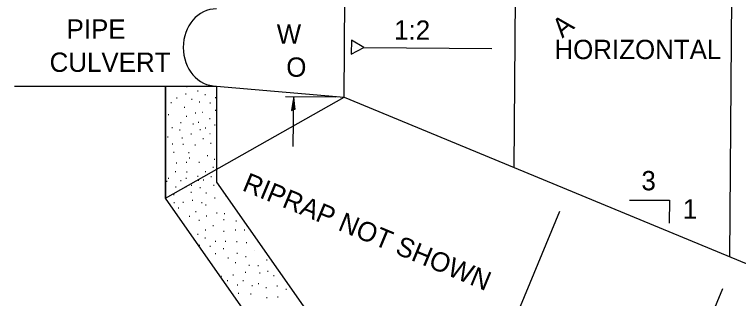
# Model space of a CAD drawing. Extents: x 0 to 2.83, y -0.12 to 1.83.
# Drawn here: x 0.7123 to 1.1485, y 0.5535 to 0.7249 of the extents above; entities that cross this region are included whole.
import ezdxf

# ---------------------------------------------------------------- set-up
doc = ezdxf.new("R2010")
doc.units = 0
for name, color, linetype in [('RD_Pr_Roadway_Dimensions', 7, 'Continuous'), ('RD_Pr_Roadway_Notes', 7, 'Continuous'), ('SH_General_Details', 7, 'Continuous')]:
    doc.layers.add(name, color=color, linetype=linetype)

msp = doc.modelspace()

# ---------------------------------------------------------------- linework, layer by layer
at = {"layer": 'RD_Pr_Roadway_Dimensions'}
for p, q in [((0.90584, 0.67501), (0.87552, 0.67526)), ((0.88026, 0.64522), (0.88052, 0.67522))]:
    msp.add_line(p, q, dxfattribs=at)
msp.add_lwpolyline([(0.88034, 0.66757), (0.88148, 0.66782), (0.88102, 0.67105), (0.88052, 0.67522), (0.87987, 0.67078), (0.87915, 0.6669), (0.88034, 0.66757), (0.8811, 0.6679), (0.88049, 0.67242), (0.87958, 0.6675), (0.88056, 0.66822), (0.88044, 0.67029), (0.88012, 0.6683)], dxfattribs=at)
at = {"layer": 'RD_Pr_Roadway_Notes'}
for p, q in [((1.08274, 0.61289), (1.10702, 0.61289)), ((1.10702, 0.61289), (1.10673, 0.59904))]:
    msp.add_line(p, q, dxfattribs=at)
at = {"layer": 'SH_General_Details'}
for p, q in [((1.14324, 0.57873), (1.14536, 0.83208)), ((1.01336, 0.63251), (1.01458, 0.77787)), ((0.91084, 0.67497), (0.91135, 0.73509)), ((0.92276, 0.70493), (0.99994, 0.70428)), ((0.7123, 0.68169), (0.834, 0.68169)), ((0.80328, 0.68169), (0.80328, 0.6141)), ((0.80328, 0.6141), (0.80328, 0.68169)), ((0.80919, 0.68159), (0.80959, 0.68159)), ((0.81599, 0.68142), (0.81639, 0.68142)), ((0.82722, 0.68159), (0.82762, 0.68159)), ((0.834, 0.68169), (0.834, 0.62379)), ((0.834, 0.68169), (0.91084, 0.67497)), ((0.81539, 0.67699), (0.81579, 0.67699)), ((0.82259, 0.67882), (0.82299, 0.67882)), ((0.82689, 0.67669), (0.82729, 0.67669)), ((0.80328, 0.6141), (0.91084, 0.67497)), ((0.80996, 0.67456), (0.81036, 0.67456)), ((0.81889, 0.67386), (0.81929, 0.67386)), ((0.82352, 0.67229), (0.82392, 0.67229)), ((0.83316, 0.67472), (0.83356, 0.67472)), ((0.91084, 0.67497), (1.39957, 0.47258)), ((0.80646, 0.67172), (0.80686, 0.67172)), ((0.81459, 0.66892), (0.81499, 0.66892)), ((0.82999, 0.67162), (0.83039, 0.67162)), ((0.80482, 0.66456), (0.80522, 0.66456)), ((0.81579, 0.66352), (0.81619, 0.66352)), ((0.82106, 0.66562), (0.82146, 0.66562)), ((0.83316, 0.66722), (0.83356, 0.66722)), ((0.81236, 0.65979), (0.81276, 0.65979)), ((0.81966, 0.65896), (0.82006, 0.65896)), ((0.82296, 0.65992), (0.82336, 0.65992)), ((0.82972, 0.66216), (0.83012, 0.66216)), ((0.80712, 0.65679), (0.80752, 0.65679)), ((0.81166, 0.65522), (0.81206, 0.65522)), ((0.82389, 0.65549), (0.82429, 0.65549)), ((0.82716, 0.65652), (0.82756, 0.65652)), ((0.83289, 0.65826), (0.83329, 0.65826)), ((0.80456, 0.65102), (0.80496, 0.65102)), ((0.81316, 0.65046), (0.81356, 0.65046)), ((0.81846, 0.65282), (0.81886, 0.65282)), ((0.82586, 0.65009), (0.82626, 0.65009)), ((0.82989, 0.65316), (0.83029, 0.65316)), ((0.80732, 0.64682), (0.80772, 0.64682)), ((0.81366, 0.64666), (0.81406, 0.64666)), ((0.82099, 0.64622), (0.82139, 0.64622)), ((0.83046, 0.64719), (0.83086, 0.64719)), ((0.80819, 0.64179), (0.80859, 0.64179)), ((0.81719, 0.64169), (0.81759, 0.64169)), ((0.81746, 0.63839), (0.81786, 0.63839)), ((0.82836, 0.63989), (0.82876, 0.63989)), ((0.83252, 0.63769), (0.83292, 0.63769)), ((0.80962, 0.63546), (0.81002, 0.63546)), ((0.81579, 0.63576), (0.81619, 0.63576)), ((0.82339, 0.63579), (0.82379, 0.63579)), ((0.83179, 0.63269), (0.83219, 0.63269)), ((0.80919, 0.63012), (0.80959, 0.63012)), ((0.81599, 0.62996), (0.81639, 0.62996)), ((0.82722, 0.63012), (0.82762, 0.63012)), ((0.80389, 0.62432), (0.80429, 0.62432)), ((0.80492, 0.62612), (0.80532, 0.62612)), ((0.81236, 0.62472), (0.81276, 0.62472)), ((0.81559, 0.62612), (0.81599, 0.62612)), ((0.82259, 0.62736), (0.82299, 0.62736)), ((0.82296, 0.62486), (0.82336, 0.62486)), ((0.82606, 0.62506), (0.82646, 0.62506)), ((0.83066, 0.62712), (0.83106, 0.62712)), ((0.834, 0.62379), (0.8957, 0.53568)), ((0.80926, 0.62102), (0.80966, 0.62102)), ((0.81539, 0.62086), (0.81579, 0.62086)), ((0.81879, 0.62192), (0.81919, 0.62192)), ((0.82389, 0.62042), (0.82429, 0.62042)), ((0.83216, 0.62196), (0.83256, 0.62196)), ((0.80806, 0.61622), (0.80846, 0.61622)), ((0.81846, 0.61776), (0.81886, 0.61776)), ((0.82759, 0.61729), (0.82799, 0.61729)), ((0.87556, 0.51088), (0.80328, 0.6141)), ((0.80826, 0.61149), (0.80866, 0.61149)), ((0.81366, 0.61159), (0.81406, 0.61159)), ((0.81926, 0.61279), (0.81966, 0.61279)), ((0.82496, 0.61146), (0.82536, 0.61146)), ((0.83279, 0.61426), (0.83319, 0.61426)), ((0.81099, 0.60829), (0.81139, 0.60829)), ((0.82742, 0.61012), (0.82782, 0.61012)), ((0.81746, 0.60332), (0.81786, 0.60332)), ((0.82139, 0.60609), (0.82179, 0.60609)), ((0.82782, 0.60349), (0.82822, 0.60349)), ((0.83392, 0.60526), (0.83432, 0.60526)), ((0.83859, 0.60486), (0.83899, 0.60486)), ((0.98756, 0.47737), (1.04094, 0.60616)), ((0.82339, 0.60072), (0.82379, 0.60072)), ((0.83179, 0.59762), (0.83219, 0.59762)), ((0.83829, 0.60126), (0.83869, 0.60126)), ((0.84559, 0.60039), (0.84599, 0.60039)), ((0.82722, 0.59506), (0.82762, 0.59506)), ((0.83822, 0.59412), (0.83862, 0.59412)), ((0.84519, 0.59506), (0.84559, 0.59506)), ((0.85066, 0.59496), (0.85106, 0.59496)), ((0.82259, 0.59229), (0.82299, 0.59229)), ((0.82689, 0.59016), (0.82729, 0.59016)), ((0.82352, 0.58576), (0.82392, 0.58576)), ((0.82999, 0.58509), (0.83039, 0.58509)), ((0.83316, 0.58819), (0.83356, 0.58819)), ((0.83932, 0.58819), (0.83972, 0.58819)), ((0.84596, 0.58802), (0.84636, 0.58802)), ((0.85186, 0.58736), (0.85226, 0.58736)), ((0.83316, 0.58069), (0.83356, 0.58069)), ((0.83796, 0.58372), (0.83836, 0.58372)), ((0.84619, 0.58082), (0.84659, 0.58082)), ((0.84079, 0.57802), (0.84119, 0.57802)), ((0.85146, 0.57896), (0.85186, 0.57896)), ((0.86409, 0.57682), (0.86449, 0.57682)), ((0.84522, 0.57536), (0.84562, 0.57536)), ((0.85339, 0.57372), (0.85379, 0.57372)), ((0.85892, 0.57339), (0.85932, 0.57339)), ((0.84386, 0.56789), (0.84426, 0.56789)), ((0.85136, 0.56939), (0.85176, 0.56939)), ((0.85986, 0.56896), (0.86026, 0.56896)), ((0.86466, 0.57006), (0.86506, 0.57006)), ((0.86829, 0.56749), (0.86869, 0.56749)), ((0.83692, 0.56699), (0.83732, 0.56699)), ((0.84052, 0.56449), (0.84092, 0.56449)), ((0.84979, 0.56446), (0.85019, 0.56446)), ((0.84649, 0.56186), (0.84689, 0.56186)), ((0.85522, 0.56132), (0.85562, 0.56132)), ((0.85912, 0.56259), (0.85952, 0.56259)), ((0.86372, 0.56012), (0.86412, 0.56012)), ((0.87029, 0.56112), (0.87069, 0.56112)), ((0.87586, 0.55922), (0.87626, 0.55922)), ((1.09303, 0.44855), (1.13903, 0.55955)), ((0.84699, 0.55682), (0.84739, 0.55682)), ((0.85446, 0.55646), (0.85486, 0.55646)), ((0.86409, 0.55409), (0.86449, 0.55409)), ((0.87072, 0.55459), (0.87112, 0.55459))]:
    msp.add_line(p, q, dxfattribs=at)
msp.add_lwpolyline([(0.92276, 0.70493), (0.91541, 0.70935), (0.91512, 0.70103)], close=True, dxfattribs=at)
for points in [[(0.82536, 0.66596), (0.82549, 0.66596)], [(0.83936, 0.61579), (0.8396, 0.61579)], [(0.85702, 0.58249), (0.85716, 0.58249)], [(0.83296, 0.57172), (0.83329, 0.57172)]]:
    msp.add_lwpolyline(points, dxfattribs=at)
msp.add_ellipse((0.834, 0.70501), major_axis=(0, -0.02332), ratio=0.86011, start_param=3.141593, end_param=6.283185, dxfattribs=at)

# ---------------------------------------------------------------- texts
at = {"layer": 'RD_Pr_Roadway_Dimensions'}
for s, height, p in [('W', 0.01167, (0.87029, 0.70732)), ('  O', 0.011667, (0.86738, 0.68732))]:
    msp.add_text(s, height=height, dxfattribs=at).set_placement(p)
at = {"layer": 'RD_Pr_Roadway_Notes'}
for s, height, p in [('PIPE', 0.011667, (0.74369, 0.71028)), ('HORIZONTAL', 0.011667, (1.0376, 0.69797)), ('CULVERT', 0.011667, (0.73347, 0.69028)), ('3', 0.01167, (1.08999, 0.61881)), ('1', 0.01167, (1.11496, 0.60175))]:
    msp.add_text(s, height=height, dxfattribs=at).set_placement(p)
for s, height, rotation, p in [('1:2', 0.011667, 359.5212, (0.94097, 0.70978)), ('RIPRAP NOT SHOWN', 0.0116667, 337.5052, (0.84891, 0.61898))]:
    msp.add_text(s, height=height, rotation=rotation, dxfattribs=at).set_placement(p)
at = {"layer": 'SH_General_Details'}
msp.add_text('A', height=0.01167, rotation=40.0002, dxfattribs=at).set_placement((1.04238, 0.7103))

doc.saveas('drawing.dxf')
